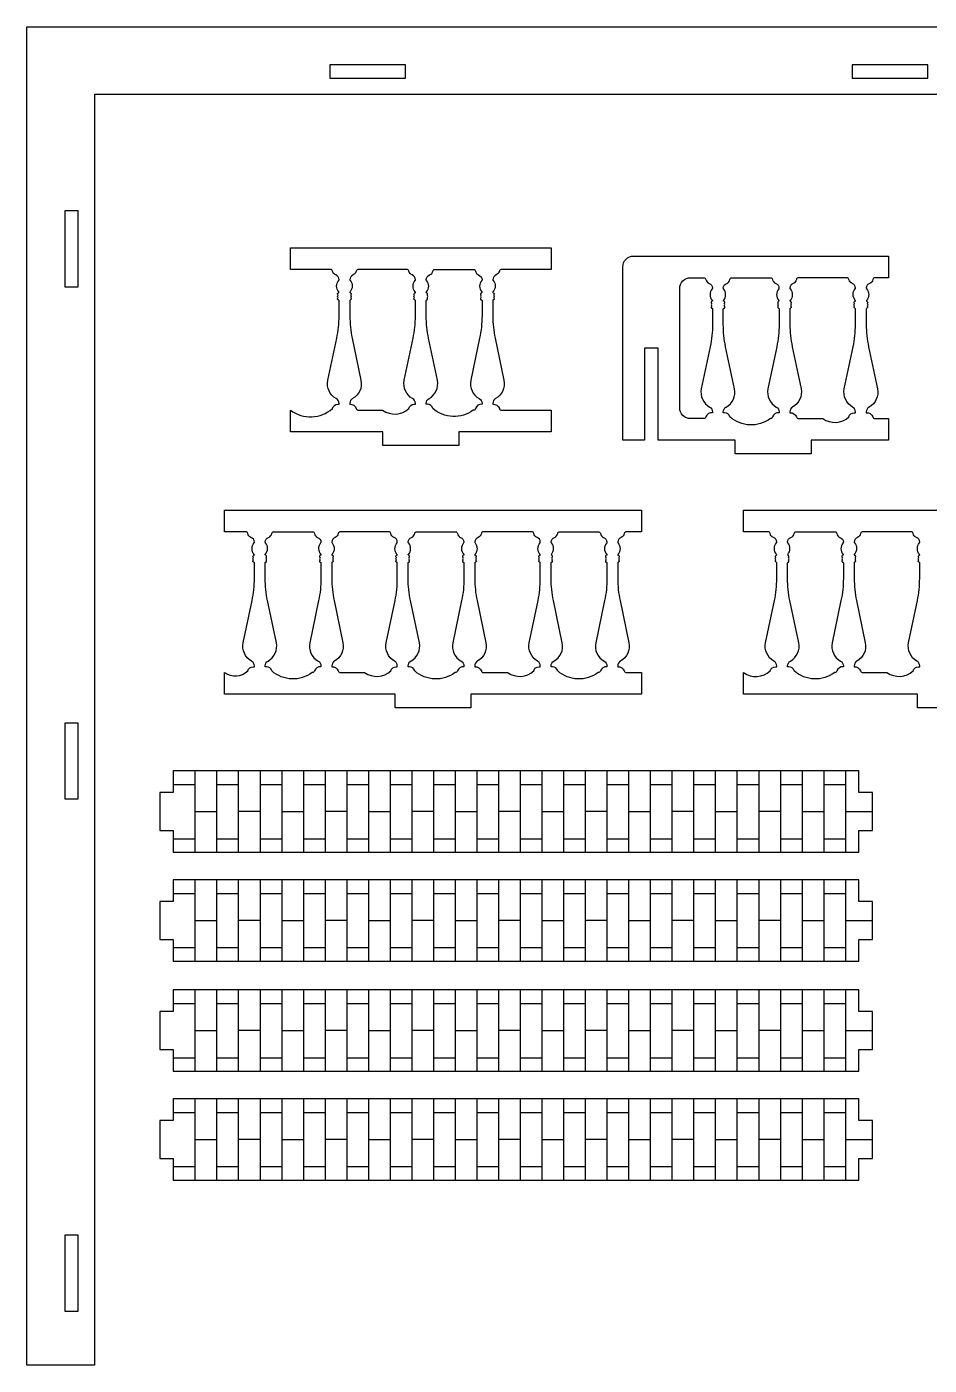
# Model space of a CAD drawing. Extents: x 3446 to 14467, y -2787 to 3269.
# Drawn here: x 6317 to 7117, y 574 to 1760 of the extents above; entities that cross this region are included whole.
import ezdxf

# ---------------------------------------------------------------- set-up
doc = ezdxf.new("R2010")
doc.units = 0
doc.header["$MEASUREMENT"] = 0
doc.layers.add('LAYER_1', color=18, linetype='CONTINUOUS')

msp = doc.modelspace()

# ---------------------------------------------------------------- linework, layer by layer
at = {"layer": 'LAYER_1'}
for points in [[(6377.4, 1700.1), (6377.4, 574.5), (6317.4, 574.5), (6317.4, 1760.1), (8873.4, 1760.1), (8873.4, 574.5), (8813.4, 574.5), (8813.4, 1700.1)], [(6585.6, 1714.5), (6652.8, 1714.5), (6652.8, 1726.5), (6585.6, 1726.5)], [(7048.2, 1714.5), (7115.4, 1714.5), (7115.4, 1726.5), (7048.2, 1726.5)], [(6363, 1529.7), (6363, 1596.9), (6351, 1596.9), (6351, 1529.7)], [(6363, 1076.1), (6363, 1143.3), (6351, 1143.3), (6351, 1076.1)], [(7054.3, 1100.9), (6447.1, 1100.9), (6447.1, 1081.7), (6435.1, 1081.7), (6435.1, 1048.1), (6447.1, 1048.1), (6447.1, 1028.9), (7054.3, 1028.9), (7054.3, 1048.1), (7066.3, 1048.1), (7066.3, 1081.7), (7054.3, 1081.7)], [(7054.3, 1004.4), (6447.1, 1004.4), (6447.1, 985.2), (6435.1, 985.2), (6435.1, 951.6), (6447.1, 951.6), (6447.1, 932.4), (7054.3, 932.4), (7054.3, 951.6), (7066.3, 951.6), (7066.3, 985.2), (7054.3, 985.2)], [(7054.3, 906.9), (6447.1, 906.9), (6447.1, 887.7), (6435.1, 887.7), (6435.1, 854.1), (6447.1, 854.1), (6447.1, 834.9), (7054.3, 834.9), (7054.3, 854.1), (7066.3, 854.1), (7066.3, 887.7), (7054.3, 887.7)], [(7054.3, 810.4), (6447.1, 810.4), (6447.1, 791.2), (6435.1, 791.2), (6435.1, 757.6), (6447.1, 757.6), (6447.1, 738.4), (7054.3, 738.4), (7054.3, 757.6), (7066.3, 757.6), (7066.3, 791.2), (7054.3, 791.2)], [(6363, 622.5), (6363, 689.7), (6351, 689.7), (6351, 622.5)]]:
    msp.add_lwpolyline(points, close=True, dxfattribs=at)
for points in [[(6550.9, 1401.2), (6550.9, 1420.4, 0.352171), (6588.1, 1421.9, -0.352171), (6592.7, 1425.7), (6593.9, 1425.7), (6593.9, 1426.5, 0.272519), (6591.4, 1430.7, -0.328849), (6584, 1446.9), (6591.8, 1484.2, 0.051698), (6593.9, 1503.9), (6593.9, 1517.7, 0.366837), (6593.5, 1518.1, -0.600564), (6592.9, 1519.9, 0.39765), (6592.9, 1520.6, -0.39765), (6592.9, 1522, 0.39765), (6592.9, 1522.7, -0.594353), (6593.4, 1524.4, 0.584261), (6593.7, 1525.2, -0.375636), (6593.6, 1535.4, 0.187098), (6593.9, 1536, 0.294683), (6590.9, 1540.3, -0.244569), (6588.1, 1543.7, 0.352171), (6586.2, 1545.2), (6550.9, 1545.2), (6550.9, 1564.4), (6781.7, 1564.4), (6781.7, 1545.2), (6737.7, 1545.2, 0.352171), (6735.9, 1543.7, -0.244569), (6733, 1540.3, 0.294683), (6730.1, 1536, 0.187098), (6730.3, 1535.4, -0.375636), (6730.2, 1525.2, 0.584261), (6730.5, 1524.4, -0.594353), (6731.1, 1522.7, 0.39765), (6731.1, 1522, -0.39765), (6731.1, 1520.6, 0.39765), (6731.1, 1519.9, -0.600564), (6730.5, 1518.1, 0.366837), (6730.1, 1517.7), (6730.1, 1503.9, 0.051698), (6732.1, 1484.2), (6739.9, 1446.9, -0.328849), (6732.5, 1430.7, 0.272519), (6730.1, 1426.5), (6730.1, 1425.7, -0.352171), (6735.9, 1421.9, 0.352171), (6737.7, 1420.4), (6781.7, 1420.4), (6781.7, 1401.2), (6699.9, 1401.2), (6699.9, 1389.2), (6632.7, 1389.2), (6632.7, 1401.2)], [(7080.4, 1393.8), (7012, 1393.8), (7012, 1381.8), (6944.8, 1381.8), (6944.8, 1393.8), (6876.4, 1393.8), (6876.4, 1475.4), (6864.4, 1475.4), (6864.4, 1393.8), (6845.2, 1393.8), (6845.2, 1547.4, -0.414214), (6854.8, 1557), (7080.4, 1557), (7080.4, 1537.8), (7068.5, 1537.8, 0.352171), (7066.6, 1536.2, -0.244569), (7063.8, 1532.8, 0.294683), (7060.8, 1528.6, 0.187098), (7061.1, 1527.9, -0.375636), (7061, 1517.7, 0.584261), (7061.2, 1516.9, -0.594353), (7061.8, 1515.2, 0.39765), (7061.8, 1514.5, -0.39765), (7061.8, 1513.1, 0.39765), (7061.8, 1512.4, -0.600564), (7061.2, 1510.7, 0.366837), (7060.8, 1510.2), (7060.8, 1496.4, 0.051698), (7062.9, 1476.7), (7070.7, 1439.4, -0.328849), (7063.3, 1423.2, 0.272519), (7060.8, 1419), (7060.8, 1418.2, -0.352171), (7066.6, 1414.5, 0.352171), (7068.5, 1413), (7080.4, 1413)], [(6632.5, 1420.4, 0.352171), (6655.7, 1421.9, -0.352171), (6660.4, 1425.7), (6661.5, 1425.7), (6661.5, 1426.5, 0.272519), (6659, 1430.7, -0.328849), (6651.7, 1446.9), (6659.5, 1484.2, 0.051698), (6661.5, 1503.9), (6661.5, 1517.7, 0.366837), (6661.1, 1518.1, -0.600564), (6660.5, 1519.9, 0.39765), (6660.5, 1520.6, -0.39765), (6660.5, 1522, 0.39765), (6660.5, 1522.7, -0.594353), (6661.1, 1524.4, 0.584261), (6661.4, 1525.2, -0.375636), (6661.3, 1535.4, 0.187098), (6661.5, 1536, 0.294683), (6658.6, 1540.3, -0.244569), (6655.7, 1543.7, 0.352171), (6653.8, 1545.2), (6611.1, 1545.2, 0.352171), (6609.2, 1543.7, -0.244569), (6606.4, 1540.3, 0.294683), (6603.5, 1536, 0.187098), (6603.7, 1535.4, -0.375636), (6603.6, 1525.2, 0.584261), (6603.9, 1524.4, -0.594353), (6604.4, 1522.7, 0.39765), (6604.4, 1522, -0.39765), (6604.4, 1520.6, 0.39765), (6604.4, 1519.9, -0.600564), (6603.9, 1518.1, 0.366837), (6603.5, 1517.7), (6603.5, 1503.9, 0.051698), (6605.5, 1484.2), (6613.3, 1446.9, -0.328849), (6605.9, 1430.7, 0.272519), (6603.5, 1426.5), (6603.5, 1425.7, -0.352171), (6609.2, 1421.9, 0.352171), (6611.1, 1420.4)], [(6712.8, 1545.2, -0.352171), (6714.7, 1543.7, 0.244569), (6717.5, 1540.3, -0.294683), (6720.5, 1536, -0.187098), (6720.2, 1535.4, 0.375636), (6720.3, 1525.2, -0.584261), (6720.1, 1524.4, 0.594353), (6719.5, 1522.7, -0.39765), (6719.5, 1522, 0.39765), (6719.5, 1520.6, -0.39765), (6719.5, 1519.9, 0.600564), (6720.1, 1518.1, -0.366837), (6720.5, 1517.7), (6720.5, 1503.9, -0.051698), (6718.4, 1484.2), (6710.6, 1446.9, 0.328849), (6718, 1430.7, -0.272519), (6720.5, 1426.5), (6720.5, 1425.7, 0.352171), (6714.7, 1421.9, -0.352171), (6712.8, 1420.4, -0.352171), (6676.9, 1421.9, 0.352171), (6672.2, 1425.7), (6671.1, 1425.7), (6671.1, 1426.5, -0.272519), (6673.6, 1430.7, 0.328849), (6681, 1446.9), (6673.2, 1484.2, -0.051698), (6671.1, 1503.9), (6671.1, 1517.7, -0.366837), (6671.5, 1518.1, 0.600564), (6672.1, 1519.9, -0.39765), (6672.1, 1520.6, 0.39765), (6672.1, 1522, -0.39765), (6672.1, 1522.7, 0.594353), (6671.5, 1524.4, -0.584261), (6671.3, 1525.2, 0.375636), (6671.4, 1535.4, -0.187098), (6671.1, 1536, -0.294683), (6674.1, 1540.3, 0.244569), (6676.9, 1543.7, -0.352171), (6678.8, 1545.2)], [(6922.1, 1423.2, -0.272519), (6924.6, 1419), (6924.6, 1418.2, 0.352171), (6918.8, 1414.5, -0.352171), (6916.9, 1413), (6905.2, 1413, -0.414214), (6895.6, 1422.6), (6895.6, 1528.2, -0.414214), (6905.2, 1537.8), (6916.9, 1537.8, -0.352171), (6918.8, 1536.2, 0.244569), (6921.6, 1532.8, -0.294683), (6924.6, 1528.6, -0.187098), (6924.4, 1527.9, 0.375636), (6924.4, 1517.7, -0.584261), (6924.2, 1516.9, 0.594353), (6923.6, 1515.2, -0.39765), (6923.6, 1514.5, 0.39765), (6923.6, 1513.1, -0.39765), (6923.6, 1512.4, 0.600564), (6924.2, 1510.7, -0.366837), (6924.6, 1510.2), (6924.6, 1496.4, -0.051698), (6922.6, 1476.7), (6914.7, 1439.4, 0.328849)], [(6975.9, 1537.8, -0.352171), (6977.8, 1536.2, 0.244569), (6980.6, 1532.8, -0.294683), (6983.5, 1528.6, -0.187098), (6983.3, 1527.9, 0.375636), (6983.4, 1517.7, -0.584261), (6983.1, 1516.9, 0.594353), (6982.6, 1515.2, -0.39765), (6982.6, 1514.5, 0.39765), (6982.6, 1513.1, -0.39765), (6982.6, 1512.4, 0.600564), (6983.2, 1510.7, -0.366837), (6983.6, 1510.2), (6983.6, 1496.4, -0.051698), (6981.5, 1476.7), (6973.7, 1439.4, 0.328849), (6981.1, 1423.2, -0.272519), (6983.6, 1419), (6983.6, 1418.2, 0.352171), (6977.8, 1414.5, -0.352171), (6975.9, 1413, -0.352171), (6940, 1414.5, 0.352171), (6935.3, 1418.2), (6934.2, 1418.2), (6934.2, 1419, -0.272519), (6936.7, 1423.2, 0.328849), (6944.1, 1439.4), (6936.2, 1476.7, -0.051698), (6934.2, 1496.4), (6934.2, 1510.2, -0.366837), (6934.6, 1510.7, 0.600564), (6935.2, 1512.4, -0.39765), (6935.2, 1513.1, 0.39765), (6935.2, 1514.5, -0.39765), (6935.2, 1515.2, 0.594353), (6934.6, 1516.9, -0.584261), (6934.3, 1517.7, 0.375636), (6934.4, 1527.9, -0.187098), (6934.2, 1528.6, -0.294683), (6937.2, 1532.8, 0.244569), (6940, 1536.2, -0.352171), (6941.9, 1537.8)], [(7022.2, 1413, 0.352171), (7045.4, 1414.5, -0.352171), (7050.1, 1418.2), (7051.2, 1418.2), (7051.2, 1419, 0.272519), (7048.7, 1423.2, -0.328849), (7041.3, 1439.4), (7049.2, 1476.7, 0.051698), (7051.2, 1496.4), (7051.2, 1510.2, 0.366837), (7050.8, 1510.7, -0.600564), (7050.2, 1512.4, 0.39765), (7050.2, 1513.1, -0.39765), (7050.2, 1514.5, 0.39765), (7050.2, 1515.2, -0.594353), (7050.8, 1516.9, 0.584261), (7051.1, 1517.7, -0.375636), (7051, 1527.9, 0.187098), (7051.2, 1528.6, 0.294683), (7048.3, 1532.8, -0.244569), (7045.4, 1536.2, 0.352171), (7043.5, 1537.8), (7000.8, 1537.8, 0.352171), (6998.9, 1536.2, -0.244569), (6996.1, 1532.8, 0.294683), (6993.2, 1528.6, 0.187098), (6993.4, 1527.9, -0.375636), (6993.3, 1517.7, 0.584261), (6993.6, 1516.9, -0.594353), (6994.1, 1515.2, 0.39765), (6994.1, 1514.5, -0.39765), (6994.1, 1513.1, 0.39765), (6994.1, 1512.4, -0.600564), (6993.6, 1510.7, 0.366837), (6993.2, 1510.2), (6993.2, 1496.4, 0.051698), (6995.2, 1476.7), (7003, 1439.4, -0.328849), (6995.6, 1423.2, 0.272519), (6993.2, 1419), (6993.2, 1418.2, -0.352171), (6998.9, 1414.5, 0.352171), (7000.8, 1413)], [(6861.6, 1312.8), (6848.4, 1312.8, 0.352171), (6846.5, 1311.2, -0.244569), (6843.6, 1307.8, 0.294683), (6840.7, 1303.6, 0.187098), (6840.9, 1302.9, -0.375636), (6840.8, 1292.7, 0.584261), (6841.1, 1291.9, -0.594353), (6841.7, 1290.2, 0.39765), (6841.7, 1289.5, -0.39765), (6841.7, 1288.1, 0.39765), (6841.7, 1287.4, -0.600564), (6841.1, 1285.7, 0.366837), (6840.7, 1285.2), (6840.7, 1271.4, 0.051698), (6842.7, 1251.8), (6850.6, 1214.4, -0.328849), (6843.2, 1198.2, 0.272519), (6840.7, 1194), (6840.7, 1193.2, -0.352171), (6846.5, 1189.5, 0.352171), (6848.4, 1188), (6861.6, 1188), (6861.6, 1168.8), (6710.7, 1168.8), (6710.7, 1156.8), (6643.5, 1156.8), (6643.5, 1168.8), (6492.5, 1168.8), (6492.5, 1188, 0.352171), (6513.1, 1189.5, -0.352171), (6517.8, 1193.2), (6518.9, 1193.2), (6518.9, 1194, 0.272519), (6516.4, 1198.2, -0.328849), (6509, 1214.4), (6516.9, 1251.8, 0.051698), (6518.9, 1271.4), (6518.9, 1285.2, 0.366837), (6518.5, 1285.7, -0.600564), (6517.9, 1287.4, 0.39765), (6517.9, 1288.1, -0.39765), (6517.9, 1289.5, 0.39765), (6517.9, 1290.2, -0.594353), (6518.5, 1291.9, 0.584261), (6518.8, 1292.7, -0.375636), (6518.7, 1302.9, 0.187098), (6518.9, 1303.6, 0.294683), (6515.9, 1307.8, -0.244569), (6513.1, 1311.2, 0.352171), (6511.2, 1312.8), (6492.5, 1312.8), (6492.5, 1332), (6861.6, 1332)], [(6570.2, 1312.8, -0.352171), (6572.1, 1311.2, 0.244569), (6574.9, 1307.8, -0.294683), (6577.9, 1303.6, -0.187098), (6577.6, 1302.9, 0.375636), (6577.7, 1292.7, -0.584261), (6577.4, 1291.9, 0.594353), (6576.9, 1290.2, -0.39765), (6576.9, 1289.5, 0.39765), (6576.9, 1288.1, -0.39765), (6576.9, 1287.4, 0.600564), (6577.5, 1285.7, -0.366837), (6577.9, 1285.2), (6577.9, 1271.4, -0.051698), (6575.8, 1251.8), (6568, 1214.4, 0.328849), (6575.4, 1198.2, -0.272519), (6577.9, 1194), (6577.9, 1193.2, 0.352171), (6572.1, 1189.5, -0.352171), (6570.2, 1188, -0.352171), (6534.3, 1189.5, 0.352171), (6529.6, 1193.2), (6528.5, 1193.2), (6528.5, 1194, -0.272519), (6531, 1198.2, 0.328849), (6538.4, 1214.4), (6530.5, 1251.8, -0.051698), (6528.5, 1271.4), (6528.5, 1285.2, -0.366837), (6528.9, 1285.7, 0.600564), (6529.5, 1287.4, -0.39765), (6529.5, 1288.1, 0.39765), (6529.5, 1289.5, -0.39765), (6529.5, 1290.2, 0.594353), (6528.9, 1291.9, -0.584261), (6528.6, 1292.7, 0.375636), (6528.7, 1302.9, -0.187098), (6528.5, 1303.6, -0.294683), (6531.5, 1307.8, 0.244569), (6534.3, 1311.2, -0.352171), (6536.2, 1312.8)], [(6616.5, 1188, 0.352171), (6639.7, 1189.5, -0.352171), (6644.4, 1193.2), (6645.5, 1193.2), (6645.5, 1194, 0.272519), (6643, 1198.2, -0.328849), (6635.7, 1214.4), (6643.5, 1251.8, 0.051698), (6645.5, 1271.4), (6645.5, 1285.2, 0.366837), (6645.1, 1285.7, -0.600564), (6644.5, 1287.4, 0.39765), (6644.5, 1288.1, -0.39765), (6644.5, 1289.5, 0.39765), (6644.5, 1290.2, -0.594353), (6645.1, 1291.9, 0.584261), (6645.4, 1292.7, -0.375636), (6645.3, 1302.9, 0.187098), (6645.5, 1303.6, 0.294683), (6642.6, 1307.8, -0.244569), (6639.7, 1311.2, 0.352171), (6637.9, 1312.8), (6595.1, 1312.8, 0.352171), (6593.2, 1311.2, -0.244569), (6590.4, 1307.8, 0.294683), (6587.5, 1303.6, 0.187098), (6587.7, 1302.9, -0.375636), (6587.6, 1292.7, 0.584261), (6587.9, 1291.9, -0.594353), (6588.4, 1290.2, 0.39765), (6588.4, 1289.5, -0.39765), (6588.4, 1288.1, 0.39765), (6588.4, 1287.4, -0.600564), (6587.9, 1285.7, 0.366837), (6587.5, 1285.2), (6587.5, 1271.4, 0.051698), (6589.5, 1251.8), (6597.3, 1214.4, -0.328849), (6589.9, 1198.2, 0.272519), (6587.5, 1194), (6587.5, 1193.2, -0.352171), (6593.2, 1189.5, 0.352171), (6595.1, 1188)], [(6696.8, 1312.8, -0.352171), (6698.7, 1311.2, 0.244569), (6701.5, 1307.8, -0.294683), (6704.5, 1303.6, -0.187098), (6704.2, 1302.9, 0.375636), (6704.3, 1292.7, -0.584261), (6704.1, 1291.9, 0.594353), (6703.5, 1290.2, -0.39765), (6703.5, 1289.5, 0.39765), (6703.5, 1288.1, -0.39765), (6703.5, 1287.4, 0.600564), (6704.1, 1285.7, -0.366837), (6704.5, 1285.2), (6704.5, 1271.4, -0.051698), (6702.4, 1251.8), (6694.6, 1214.4, 0.328849), (6702, 1198.2, -0.272519), (6704.5, 1194), (6704.5, 1193.2, 0.352171), (6698.7, 1189.5, -0.352171), (6696.8, 1188, -0.352171), (6660.9, 1189.5, 0.352171), (6656.2, 1193.2), (6655.1, 1193.2), (6655.1, 1194, -0.272519), (6657.6, 1198.2, 0.328849), (6665, 1214.4), (6657.2, 1251.8, -0.051698), (6655.1, 1271.4), (6655.1, 1285.2, -0.366837), (6655.5, 1285.7, 0.600564), (6656.1, 1287.4, -0.39765), (6656.1, 1288.1, 0.39765), (6656.1, 1289.5, -0.39765), (6656.1, 1290.2, 0.594353), (6655.5, 1291.9, -0.584261), (6655.3, 1292.7, 0.375636), (6655.4, 1302.9, -0.187098), (6655.1, 1303.6, -0.294683), (6658.1, 1307.8, 0.244569), (6660.9, 1311.2, -0.352171), (6662.8, 1312.8)], [(6743.1, 1188, 0.352171), (6766.3, 1189.5, -0.352171), (6771, 1193.2), (6772.1, 1193.2), (6772.1, 1194, 0.272519), (6769.7, 1198.2, -0.328849), (6762.3, 1214.4), (6770.1, 1251.8, 0.051698), (6772.1, 1271.4), (6772.1, 1285.2, 0.366837), (6771.7, 1285.7, -0.600564), (6771.1, 1287.4, 0.39765), (6771.1, 1288.1, -0.39765), (6771.1, 1289.5, 0.39765), (6771.1, 1290.2, -0.594353), (6771.7, 1291.9, 0.584261), (6772, 1292.7, -0.375636), (6771.9, 1302.9, 0.187098), (6772.1, 1303.6, 0.294683), (6769.2, 1307.8, -0.244569), (6766.3, 1311.2, 0.352171), (6764.5, 1312.8), (6721.7, 1312.8, 0.352171), (6719.9, 1311.2, -0.244569), (6717, 1307.8, 0.294683), (6714.1, 1303.6, 0.187098), (6714.3, 1302.9, -0.375636), (6714.2, 1292.7, 0.584261), (6714.5, 1291.9, -0.594353), (6715.1, 1290.2, 0.39765), (6715.1, 1289.5, -0.39765), (6715.1, 1288.1, 0.39765), (6715.1, 1287.4, -0.600564), (6714.5, 1285.7, 0.366837), (6714.1, 1285.2), (6714.1, 1271.4, 0.051698), (6716.1, 1251.8), (6723.9, 1214.4, -0.328849), (6716.5, 1198.2, 0.272519), (6714.1, 1194), (6714.1, 1193.2, -0.352171), (6719.9, 1189.5, 0.352171), (6721.7, 1188)], [(6823.4, 1312.8, -0.352171), (6825.3, 1311.2, 0.244569), (6828.1, 1307.8, -0.294683), (6831.1, 1303.6, -0.187098), (6830.9, 1302.9, 0.375636), (6830.9, 1292.7, -0.584261), (6830.7, 1291.9, 0.594353), (6830.1, 1290.2, -0.39765), (6830.1, 1289.5, 0.39765), (6830.1, 1288.1, -0.39765), (6830.1, 1287.4, 0.600564), (6830.7, 1285.7, -0.366837), (6831.1, 1285.2), (6831.1, 1271.4, -0.051698), (6829.1, 1251.8), (6821.2, 1214.4, 0.328849), (6828.6, 1198.2, -0.272519), (6831.1, 1194), (6831.1, 1193.2, 0.352171), (6825.3, 1189.5, -0.352171), (6823.4, 1188, -0.352171), (6787.5, 1189.5, 0.352171), (6782.8, 1193.2), (6781.7, 1193.2), (6781.7, 1194, -0.272519), (6784.2, 1198.2, 0.328849), (6791.6, 1214.4), (6783.8, 1251.8, -0.051698), (6781.7, 1271.4), (6781.7, 1285.2, -0.366837), (6782.1, 1285.7, 0.600564), (6782.7, 1287.4, -0.39765), (6782.7, 1288.1, 0.39765), (6782.7, 1289.5, -0.39765), (6782.7, 1290.2, 0.594353), (6782.2, 1291.9, -0.584261), (6781.9, 1292.7, 0.375636), (6782, 1302.9, -0.187098), (6781.7, 1303.6, -0.294683), (6784.7, 1307.8, 0.244569), (6787.5, 1311.2, -0.352171), (6789.4, 1312.8)], [(7032.8, 1312.8, -0.352171), (7034.7, 1311.2, 0.244569), (7037.5, 1307.8, -0.294683), (7040.5, 1303.6, -0.187098), (7040.2, 1302.9, 0.375636), (7040.3, 1292.7, -0.584261), (7040, 1291.9, 0.594353), (7039.5, 1290.2, -0.39765), (7039.5, 1289.5, 0.39765), (7039.5, 1288.1, -0.39765), (7039.5, 1287.4, 0.600564), (7040.1, 1285.7, -0.366837), (7040.5, 1285.2), (7040.5, 1271.4, -0.051698), (7038.4, 1251.8), (7030.6, 1214.4, 0.328849), (7038, 1198.2, -0.272519), (7040.5, 1194), (7040.5, 1193.2, 0.352171), (7034.7, 1189.5, -0.352171), (7032.8, 1188, -0.352171), (6996.9, 1189.5, 0.352171), (6992.2, 1193.2), (6991.1, 1193.2), (6991.1, 1194, -0.272519), (6993.6, 1198.2, 0.328849), (7001, 1214.4), (6993.1, 1251.8, -0.051698), (6991.1, 1271.4), (6991.1, 1285.2, -0.366837), (6991.5, 1285.7, 0.600564), (6992.1, 1287.4, -0.39765), (6992.1, 1288.1, 0.39765), (6992.1, 1289.5, -0.39765), (6992.1, 1290.2, 0.594353), (6991.5, 1291.9, -0.584261), (6991.2, 1292.7, 0.375636), (6991.3, 1302.9, -0.187098), (6991.1, 1303.6, -0.294683), (6994.1, 1307.8, 0.244569), (6996.9, 1311.2, -0.352171), (6998.8, 1312.8)], [(7079.1, 1188, 0.352171), (7102.3, 1189.5, -0.352171), (7107, 1193.2), (7108.1, 1193.2), (7108.1, 1194, 0.272519), (7105.6, 1198.2, -0.328849), (7098.3, 1214.4), (7106.1, 1251.8, 0.051698), (7108.1, 1271.4), (7108.1, 1285.2, 0.366837), (7107.7, 1285.7, -0.600564), (7107.1, 1287.4, 0.39765), (7107.1, 1288.1, -0.39765), (7107.1, 1289.5, 0.39765), (7107.1, 1290.2, -0.594353), (7107.7, 1291.9, 0.584261), (7108, 1292.7, -0.375636), (7107.9, 1302.9, 0.187098), (7108.1, 1303.6, 0.294683), (7105.2, 1307.8, -0.244569), (7102.3, 1311.2, 0.352171), (7100.5, 1312.8), (7057.7, 1312.8, 0.352171), (7055.8, 1311.2, -0.244569), (7053, 1307.8, 0.294683), (7050.1, 1303.6, 0.187098), (7050.3, 1302.9, -0.375636), (7050.2, 1292.7, 0.584261), (7050.5, 1291.9, -0.594353), (7051, 1290.2, 0.39765), (7051, 1289.5, -0.39765), (7051, 1288.1, 0.39765), (7051, 1287.4, -0.600564), (7050.5, 1285.7, 0.366837), (7050.1, 1285.2), (7050.1, 1271.4, 0.051698), (7052.1, 1251.8), (7059.9, 1214.4, -0.328849), (7052.5, 1198.2, 0.272519), (7050.1, 1194), (7050.1, 1193.2, -0.352171), (7055.8, 1189.5, 0.352171), (7057.7, 1188)]]:
    msp.add_lwpolyline(points, format="xyb", close=True, dxfattribs=at)
msp.add_lwpolyline([(7173.3, 1156.8), (7106.1, 1156.8), (7106.1, 1168.8), (6952.1, 1168.8), (6952.1, 1188, 0.352171), (6975.7, 1189.5, -0.352171), (6980.4, 1193.2), (6981.5, 1193.2), (6981.5, 1194, 0.272519), (6979, 1198.2, -0.328849), (6971.6, 1214.4), (6979.5, 1251.8, 0.051698), (6981.5, 1271.4), (6981.5, 1285.2, 0.366837), (6981.1, 1285.7, -0.600564), (6980.5, 1287.4, 0.39765), (6980.5, 1288.1, -0.39765), (6980.5, 1289.5, 0.39765), (6980.5, 1290.2, -0.594353), (6981.1, 1291.9, 0.584261), (6981.4, 1292.7, -0.375636), (6981.3, 1302.9, 0.187098), (6981.5, 1303.6, 0.294683), (6978.5, 1307.8, -0.244569), (6975.7, 1311.2, 0.352171), (6973.8, 1312.8), (6952.1, 1312.8), (6952.1, 1332), (7327.2, 1332)], format="xyb", dxfattribs=at)
for points in [[(6466.3, 1100.9), (6466.3, 1028.9)], [(6485.5, 1100.9), (6485.5, 1028.9)], [(6504.7, 1100.9), (6504.7, 1028.9)], [(6523.9, 1100.9), (6523.9, 1028.9)], [(6543.1, 1100.9), (6543.1, 1028.9)], [(6562.3, 1100.9), (6562.3, 1028.9)], [(6581.5, 1100.9), (6581.5, 1028.9)], [(6600.7, 1100.9), (6600.7, 1028.9)], [(6619.9, 1100.9), (6619.9, 1028.9)], [(6639.1, 1100.9), (6639.1, 1028.9)], [(6658.3, 1100.9), (6658.3, 1028.9)], [(6677.5, 1100.9), (6677.5, 1028.9)], [(6696.7, 1100.9), (6696.7, 1028.9)], [(6715.9, 1100.9), (6715.9, 1028.9)], [(6735.1, 1100.9), (6735.1, 1028.9)], [(6754.3, 1100.9), (6754.3, 1028.9)], [(6773.5, 1100.9), (6773.5, 1028.9)], [(6792.7, 1100.9), (6792.7, 1028.9)], [(6811.9, 1100.9), (6811.9, 1028.9)], [(6831.1, 1100.9), (6831.1, 1028.9)], [(6850.3, 1100.9), (6850.3, 1028.9)], [(6869.5, 1100.9), (6869.5, 1028.9)], [(6888.7, 1100.9), (6888.7, 1028.9)], [(6907.9, 1100.9), (6907.9, 1028.9)], [(6927.1, 1100.9), (6927.1, 1028.9)], [(6946.3, 1100.9), (6946.3, 1028.9)], [(6965.5, 1100.9), (6965.5, 1028.9)], [(6984.7, 1100.9), (6984.7, 1028.9)], [(7003.9, 1100.9), (7003.9, 1028.9)], [(7023.1, 1100.9), (7023.1, 1028.9)], [(7042.3, 1100.9), (7042.3, 1028.9)], [(6447.1, 1088.9), (6466.3, 1088.9)], [(6485.5, 1088.9), (6504.7, 1088.9)], [(6523.9, 1088.9), (6543.1, 1088.9)], [(6562.3, 1088.9), (6581.5, 1088.9)], [(6600.7, 1088.9), (6619.9, 1088.9)], [(6639.1, 1088.9), (6658.3, 1088.9)], [(6677.5, 1088.9), (6696.7, 1088.9)], [(6715.9, 1088.9), (6735.1, 1088.9)], [(6754.3, 1088.9), (6773.5, 1088.9)], [(6792.7, 1088.9), (6811.9, 1088.9)], [(6831.1, 1088.9), (6850.3, 1088.9)], [(6869.5, 1088.9), (6888.7, 1088.9)], [(6907.9, 1088.9), (6927.1, 1088.9)], [(6946.3, 1088.9), (6965.5, 1088.9)], [(6984.7, 1088.9), (7003.9, 1088.9)], [(7023.1, 1088.9), (7042.3, 1088.9)], [(6466.3, 1064.9), (6485.5, 1064.9)], [(6523.9, 1064.9), (6504.7, 1064.9)], [(6543.1, 1064.9), (6562.3, 1064.9)], [(6600.7, 1064.9), (6581.5, 1064.9)], [(6619.9, 1064.9), (6639.1, 1064.9)], [(6677.5, 1064.9), (6658.3, 1064.9)], [(6696.7, 1064.9), (6715.9, 1064.9)], [(6754.3, 1064.9), (6735.1, 1064.9)], [(6773.5, 1064.9), (6792.7, 1064.9)], [(6831.1, 1064.9), (6811.9, 1064.9)], [(6850.3, 1064.9), (6869.5, 1064.9)], [(6907.9, 1064.9), (6888.7, 1064.9)], [(6927.1, 1064.9), (6946.3, 1064.9)], [(6984.7, 1064.9), (6965.5, 1064.9)], [(7003.9, 1064.9), (7023.1, 1064.9)], [(7042.3, 1064.9), (7066.3, 1064.9)], [(6447.1, 1040.9), (6466.3, 1040.9)], [(6485.5, 1040.9), (6504.7, 1040.9)], [(6523.9, 1040.9), (6543.1, 1040.9)], [(6562.3, 1040.9), (6581.5, 1040.9)], [(6600.7, 1040.9), (6619.9, 1040.9)], [(6639.1, 1040.9), (6658.3, 1040.9)], [(6677.5, 1040.9), (6696.7, 1040.9)], [(6715.9, 1040.9), (6735.1, 1040.9)], [(6754.3, 1040.9), (6773.5, 1040.9)], [(6792.7, 1040.9), (6811.9, 1040.9)], [(6831.1, 1040.9), (6850.3, 1040.9)], [(6869.5, 1040.9), (6888.7, 1040.9)], [(6907.9, 1040.9), (6927.1, 1040.9)], [(6946.3, 1040.9), (6965.5, 1040.9)], [(6984.7, 1040.9), (7003.9, 1040.9)], [(7023.1, 1040.9), (7042.3, 1040.9)], [(6466.3, 1004.4), (6466.3, 932.4)], [(6485.5, 1004.4), (6485.5, 932.4)], [(6504.7, 1004.4), (6504.7, 932.4)], [(6523.9, 1004.4), (6523.9, 932.4)], [(6543.1, 1004.4), (6543.1, 932.4)], [(6562.3, 1004.4), (6562.3, 932.4)], [(6581.5, 1004.4), (6581.5, 932.4)], [(6600.7, 1004.4), (6600.7, 932.4)], [(6619.9, 1004.4), (6619.9, 932.4)], [(6639.1, 1004.4), (6639.1, 932.4)], [(6658.3, 1004.4), (6658.3, 932.4)], [(6677.5, 1004.4), (6677.5, 932.4)], [(6696.7, 1004.4), (6696.7, 932.4)], [(6715.9, 1004.4), (6715.9, 932.4)], [(6735.1, 1004.4), (6735.1, 932.4)], [(6754.3, 1004.4), (6754.3, 932.4)], [(6773.5, 1004.4), (6773.5, 932.4)], [(6792.7, 1004.4), (6792.7, 932.4)], [(6811.9, 1004.4), (6811.9, 932.4)], [(6831.1, 1004.4), (6831.1, 932.4)], [(6850.3, 1004.4), (6850.3, 932.4)], [(6869.5, 1004.4), (6869.5, 932.4)], [(6888.7, 1004.4), (6888.7, 932.4)], [(6907.9, 1004.4), (6907.9, 932.4)], [(6927.1, 1004.4), (6927.1, 932.4)], [(6946.3, 1004.4), (6946.3, 932.4)], [(6965.5, 1004.4), (6965.5, 932.4)], [(6984.7, 1004.4), (6984.7, 932.4)], [(7003.9, 1004.4), (7003.9, 932.4)], [(7023.1, 1004.4), (7023.1, 932.4)], [(7042.3, 1004.4), (7042.3, 932.4)], [(6447.1, 992.4), (6466.3, 992.4)], [(6485.5, 992.4), (6504.7, 992.4)], [(6523.9, 992.4), (6543.1, 992.4)], [(6562.3, 992.4), (6581.5, 992.4)], [(6600.7, 992.4), (6619.9, 992.4)], [(6639.1, 992.4), (6658.3, 992.4)], [(6677.5, 992.4), (6696.7, 992.4)], [(6715.9, 992.4), (6735.1, 992.4)], [(6754.3, 992.4), (6773.5, 992.4)], [(6792.7, 992.4), (6811.9, 992.4)], [(6831.1, 992.4), (6850.3, 992.4)], [(6869.5, 992.4), (6888.7, 992.4)], [(6907.9, 992.4), (6927.1, 992.4)], [(6946.3, 992.4), (6965.5, 992.4)], [(6984.7, 992.4), (7003.9, 992.4)], [(7023.1, 992.4), (7042.3, 992.4)], [(6466.3, 968.4), (6485.5, 968.4)], [(6523.9, 968.4), (6504.7, 968.4)], [(6543.1, 968.4), (6562.3, 968.4)], [(6600.7, 968.4), (6581.5, 968.4)], [(6619.9, 968.4), (6639.1, 968.4)], [(6677.5, 968.4), (6658.3, 968.4)], [(6696.7, 968.4), (6715.9, 968.4)], [(6754.3, 968.4), (6735.1, 968.4)], [(6773.5, 968.4), (6792.7, 968.4)], [(6831.1, 968.4), (6811.9, 968.4)], [(6850.3, 968.4), (6869.5, 968.4)], [(6907.9, 968.4), (6888.7, 968.4)], [(6927.1, 968.4), (6946.3, 968.4)], [(6984.7, 968.4), (6965.5, 968.4)], [(7003.9, 968.4), (7023.1, 968.4)], [(7042.3, 968.4), (7066.3, 968.4)], [(6447.1, 944.4), (6466.3, 944.4)], [(6485.5, 944.4), (6504.7, 944.4)], [(6523.9, 944.4), (6543.1, 944.4)], [(6562.3, 944.4), (6581.5, 944.4)], [(6600.7, 944.4), (6619.9, 944.4)], [(6639.1, 944.4), (6658.3, 944.4)], [(6677.5, 944.4), (6696.7, 944.4)], [(6715.9, 944.4), (6735.1, 944.4)], [(6754.3, 944.4), (6773.5, 944.4)], [(6792.7, 944.4), (6811.9, 944.4)], [(6831.1, 944.4), (6850.3, 944.4)], [(6869.5, 944.4), (6888.7, 944.4)], [(6907.9, 944.4), (6927.1, 944.4)], [(6946.3, 944.4), (6965.5, 944.4)], [(6984.7, 944.4), (7003.9, 944.4)], [(7023.1, 944.4), (7042.3, 944.4)], [(6466.3, 906.9), (6466.3, 834.9)], [(6485.5, 906.9), (6485.5, 834.9)], [(6504.7, 906.9), (6504.7, 834.9)], [(6523.9, 906.9), (6523.9, 834.9)], [(6543.1, 906.9), (6543.1, 834.9)], [(6562.3, 906.9), (6562.3, 834.9)], [(6581.5, 906.9), (6581.5, 834.9)], [(6600.7, 906.9), (6600.7, 834.9)], [(6619.9, 906.9), (6619.9, 834.9)], [(6639.1, 906.9), (6639.1, 834.9)], [(6658.3, 906.9), (6658.3, 834.9)], [(6677.5, 906.9), (6677.5, 834.9)], [(6696.7, 906.9), (6696.7, 834.9)], [(6715.9, 906.9), (6715.9, 834.9)], [(6735.1, 906.9), (6735.1, 834.9)], [(6754.3, 906.9), (6754.3, 834.9)], [(6773.5, 906.9), (6773.5, 834.9)], [(6792.7, 906.9), (6792.7, 834.9)], [(6811.9, 906.9), (6811.9, 834.9)], [(6831.1, 906.9), (6831.1, 834.9)], [(6850.3, 906.9), (6850.3, 834.9)], [(6869.5, 906.9), (6869.5, 834.9)], [(6888.7, 906.9), (6888.7, 834.9)], [(6907.9, 906.9), (6907.9, 834.9)], [(6927.1, 906.9), (6927.1, 834.9)], [(6946.3, 906.9), (6946.3, 834.9)], [(6965.5, 906.9), (6965.5, 834.9)], [(6984.7, 906.9), (6984.7, 834.9)], [(7003.9, 906.9), (7003.9, 834.9)], [(7023.1, 906.9), (7023.1, 834.9)], [(7042.3, 906.9), (7042.3, 834.9)], [(6447.1, 894.9), (6466.3, 894.9)], [(6485.5, 894.9), (6504.7, 894.9)], [(6523.9, 894.9), (6543.1, 894.9)], [(6562.3, 894.9), (6581.5, 894.9)], [(6600.7, 894.9), (6619.9, 894.9)], [(6639.1, 894.9), (6658.3, 894.9)], [(6677.5, 894.9), (6696.7, 894.9)], [(6715.9, 894.9), (6735.1, 894.9)], [(6754.3, 894.9), (6773.5, 894.9)], [(6792.7, 894.9), (6811.9, 894.9)], [(6831.1, 894.9), (6850.3, 894.9)], [(6869.5, 894.9), (6888.7, 894.9)], [(6907.9, 894.9), (6927.1, 894.9)], [(6946.3, 894.9), (6965.5, 894.9)], [(6984.7, 894.9), (7003.9, 894.9)], [(7023.1, 894.9), (7042.3, 894.9)], [(6466.3, 870.9), (6485.5, 870.9)], [(6523.9, 870.9), (6504.7, 870.9)], [(6543.1, 870.9), (6562.3, 870.9)], [(6600.7, 870.9), (6581.5, 870.9)], [(6619.9, 870.9), (6639.1, 870.9)], [(6677.5, 870.9), (6658.3, 870.9)], [(6696.7, 870.9), (6715.9, 870.9)], [(6754.3, 870.9), (6735.1, 870.9)], [(6773.5, 870.9), (6792.7, 870.9)], [(6831.1, 870.9), (6811.9, 870.9)], [(6850.3, 870.9), (6869.5, 870.9)], [(6907.9, 870.9), (6888.7, 870.9)], [(6927.1, 870.9), (6946.3, 870.9)], [(6984.7, 870.9), (6965.5, 870.9)], [(7003.9, 870.9), (7023.1, 870.9)], [(7042.3, 870.9), (7066.3, 870.9)], [(6447.1, 846.9), (6466.3, 846.9)], [(6485.5, 846.9), (6504.7, 846.9)], [(6523.9, 846.9), (6543.1, 846.9)], [(6562.3, 846.9), (6581.5, 846.9)], [(6600.7, 846.9), (6619.9, 846.9)], [(6639.1, 846.9), (6658.3, 846.9)], [(6677.5, 846.9), (6696.7, 846.9)], [(6715.9, 846.9), (6735.1, 846.9)], [(6754.3, 846.9), (6773.5, 846.9)], [(6792.7, 846.9), (6811.9, 846.9)], [(6831.1, 846.9), (6850.3, 846.9)], [(6869.5, 846.9), (6888.7, 846.9)], [(6907.9, 846.9), (6927.1, 846.9)], [(6946.3, 846.9), (6965.5, 846.9)], [(6984.7, 846.9), (7003.9, 846.9)], [(7023.1, 846.9), (7042.3, 846.9)], [(6466.3, 810.4), (6466.3, 738.4)], [(6485.5, 810.4), (6485.5, 738.4)], [(6504.7, 810.4), (6504.7, 738.4)], [(6523.9, 810.4), (6523.9, 738.4)], [(6543.1, 810.4), (6543.1, 738.4)], [(6562.3, 810.4), (6562.3, 738.4)], [(6581.5, 810.4), (6581.5, 738.4)], [(6600.7, 810.4), (6600.7, 738.4)], [(6619.9, 810.4), (6619.9, 738.4)], [(6639.1, 810.4), (6639.1, 738.4)], [(6658.3, 810.4), (6658.3, 738.4)], [(6677.5, 810.4), (6677.5, 738.4)], [(6696.7, 810.4), (6696.7, 738.4)], [(6715.9, 810.4), (6715.9, 738.4)], [(6735.1, 810.4), (6735.1, 738.4)], [(6754.3, 810.4), (6754.3, 738.4)], [(6773.5, 810.4), (6773.5, 738.4)], [(6792.7, 810.4), (6792.7, 738.4)], [(6811.9, 810.4), (6811.9, 738.4)], [(6831.1, 810.4), (6831.1, 738.4)], [(6850.3, 810.4), (6850.3, 738.4)], [(6869.5, 810.4), (6869.5, 738.4)], [(6888.7, 810.4), (6888.7, 738.4)], [(6907.9, 810.4), (6907.9, 738.4)], [(6927.1, 810.4), (6927.1, 738.4)], [(6946.3, 810.4), (6946.3, 738.4)], [(6965.5, 810.4), (6965.5, 738.4)], [(6984.7, 810.4), (6984.7, 738.4)], [(7003.9, 810.4), (7003.9, 738.4)], [(7023.1, 810.4), (7023.1, 738.4)], [(7042.3, 810.4), (7042.3, 738.4)], [(6447.1, 798.4), (6466.3, 798.4)], [(6485.5, 798.4), (6504.7, 798.4)], [(6523.9, 798.4), (6543.1, 798.4)], [(6562.3, 798.4), (6581.5, 798.4)], [(6600.7, 798.4), (6619.9, 798.4)], [(6639.1, 798.4), (6658.3, 798.4)], [(6677.5, 798.4), (6696.7, 798.4)], [(6715.9, 798.4), (6735.1, 798.4)], [(6754.3, 798.4), (6773.5, 798.4)], [(6792.7, 798.4), (6811.9, 798.4)], [(6831.1, 798.4), (6850.3, 798.4)], [(6869.5, 798.4), (6888.7, 798.4)], [(6907.9, 798.4), (6927.1, 798.4)], [(6946.3, 798.4), (6965.5, 798.4)], [(6984.7, 798.4), (7003.9, 798.4)], [(7023.1, 798.4), (7042.3, 798.4)], [(6466.3, 774.4), (6485.5, 774.4)], [(6523.9, 774.4), (6504.7, 774.4)], [(6543.1, 774.4), (6562.3, 774.4)], [(6600.7, 774.4), (6581.5, 774.4)], [(6619.9, 774.4), (6639.1, 774.4)], [(6677.5, 774.4), (6658.3, 774.4)], [(6696.7, 774.4), (6715.9, 774.4)], [(6754.3, 774.4), (6735.1, 774.4)], [(6773.5, 774.4), (6792.7, 774.4)], [(6831.1, 774.4), (6811.9, 774.4)], [(6850.3, 774.4), (6869.5, 774.4)], [(6907.9, 774.4), (6888.7, 774.4)], [(6927.1, 774.4), (6946.3, 774.4)], [(6984.7, 774.4), (6965.5, 774.4)], [(7003.9, 774.4), (7023.1, 774.4)], [(7042.3, 774.4), (7066.3, 774.4)], [(6447.1, 750.4), (6466.3, 750.4)], [(6485.5, 750.4), (6504.7, 750.4)], [(6523.9, 750.4), (6543.1, 750.4)], [(6562.3, 750.4), (6581.5, 750.4)], [(6600.7, 750.4), (6619.9, 750.4)], [(6639.1, 750.4), (6658.3, 750.4)], [(6677.5, 750.4), (6696.7, 750.4)], [(6715.9, 750.4), (6735.1, 750.4)], [(6754.3, 750.4), (6773.5, 750.4)], [(6792.7, 750.4), (6811.9, 750.4)], [(6831.1, 750.4), (6850.3, 750.4)], [(6869.5, 750.4), (6888.7, 750.4)], [(6907.9, 750.4), (6927.1, 750.4)], [(6946.3, 750.4), (6965.5, 750.4)], [(6984.7, 750.4), (7003.9, 750.4)], [(7023.1, 750.4), (7042.3, 750.4)]]:
    msp.add_lwpolyline(points, dxfattribs=at)

doc.saveas('drawing.dxf')
